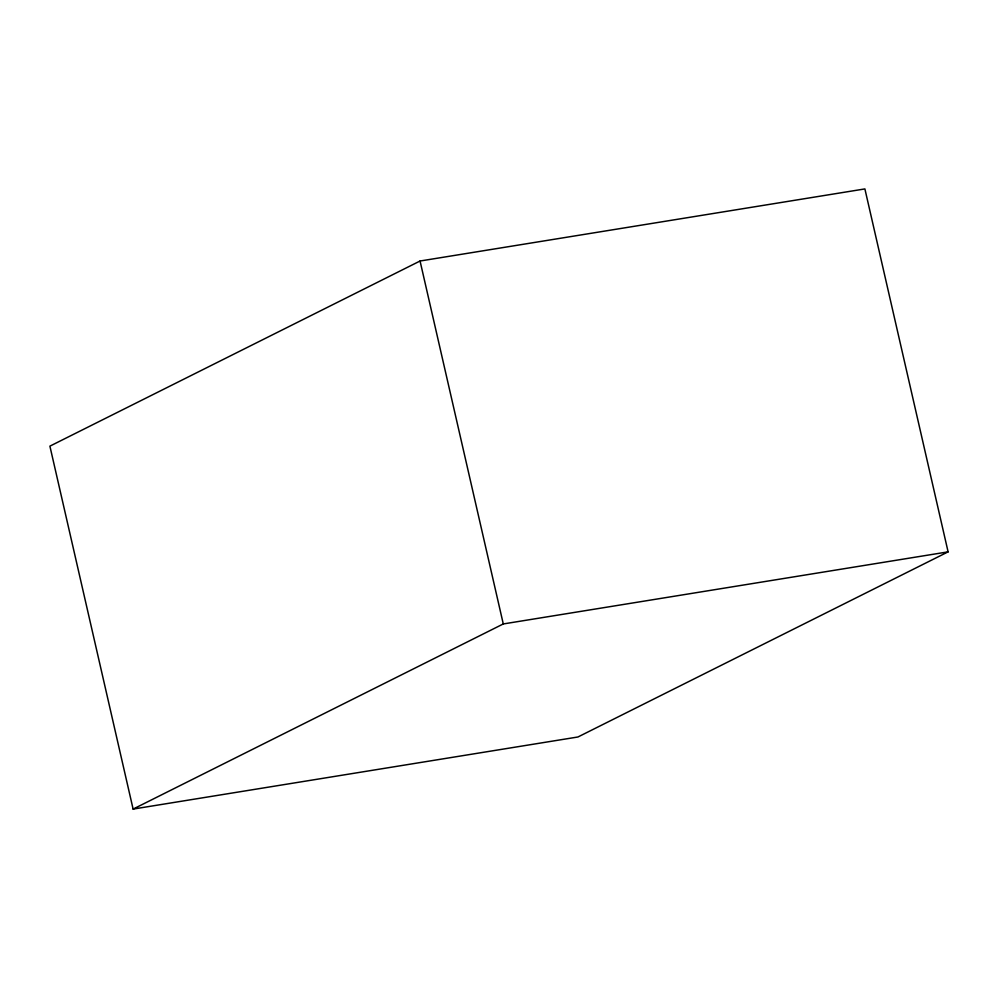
<?xml version="1.0" encoding="UTF-8"?>
<svg xmlns="http://www.w3.org/2000/svg" width="998" height="998" viewBox="0 0 998 998"><rect width="100%" height="100%" fill="white"/><g stroke="black" fill="none" stroke-linecap="round" stroke-linejoin="round"><path stroke-width="1.5" d="M420.058 261.014L49.9 446.143L133.108 809.079L577.942 736.986L948.1 551.857L864.892 188.921L420.058 261.014L503.279 623.95L133.108 809.079M503.279 623.95L948.1 551.857"/></g></svg>
